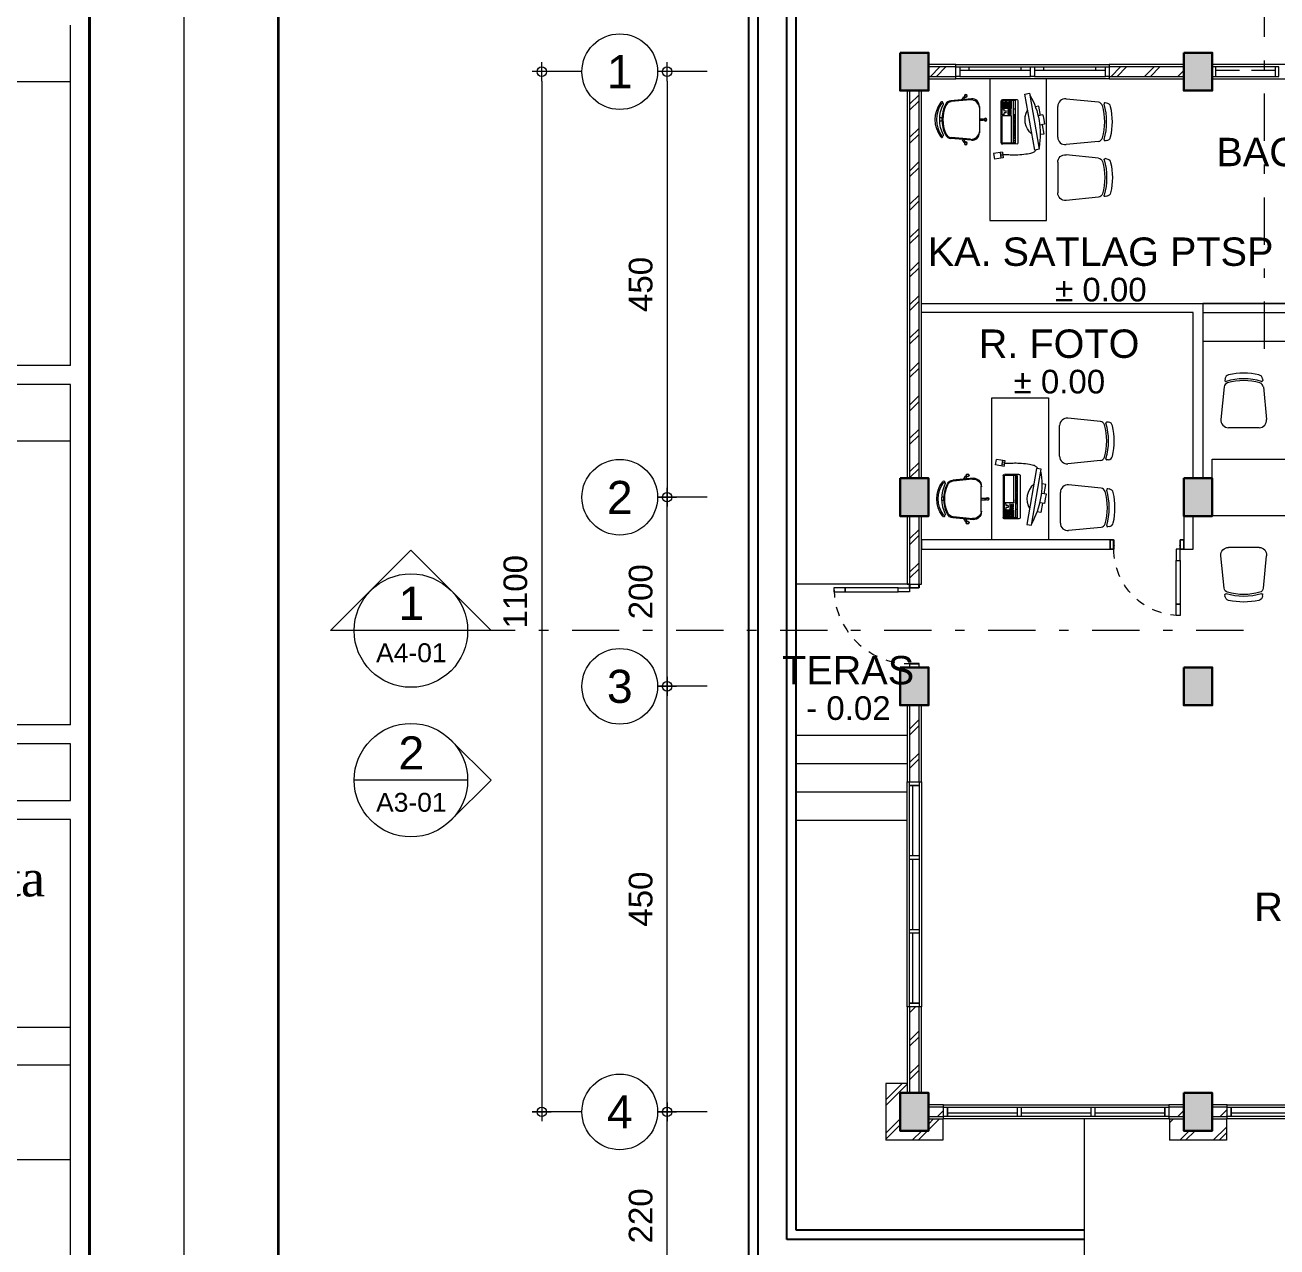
# Model space of a CAD drawing. Header units: millimetres. Extents: x -11 to 1625, y -267 to 180.
# Drawn here: x 1329.53 to 1342.77, y 128.48 to 141.4 of the extents above; entities that cross this region are included whole.
import ezdxf
from ezdxf.enums import TextEntityAlignment as Align

# ---------------------------------------------------------------- set-up
doc = ezdxf.new("R2010")
doc.units = ezdxf.units.MM
doc.linetypes.add('DASHDOT', pattern=[1, 0.5, -0.25, 0, -0.25])
doc.linetypes.add('HIDDEN', pattern=[0.375, 0.25, -0.125])
for name, color, linetype, lineweight in [('ars', 11, 'Continuous', 5), ('dinding', 5, 'Continuous', 15), ('FURNITURE', 163, 'Continuous', 5), ('GRS KOP', 1, 'Continuous', 35), ('KOLOM', 1, 'Continuous', 30), ('kop', 7, 'Continuous', 20), ('kus', 63, 'Continuous', 15), ('lan', 7, 'Continuous', 15), ('logo', 7, 'Continuous', 50), ('not', 7, 'Continuous', 20), ('PARTISI', 190, 'Continuous', 9), ('sol kol', 8, 'Continuous', 0), ('u', 6, 'Continuous', 20)]:
    doc.layers.add(name, color=color, linetype=linetype, lineweight=lineweight)
doc.styles.add('BARU', font='complex.shx')
doc.styles.add('S', font='SIMPLEX', dxfattribs={"width": 1.1})
doc.styles.get("Standard").update_dxf_attribs({"font": 'ARIALUNI.TTF'})
doc.dimstyles.new('SK100', dxfattribs={"dimtxt": 0.25, "dimasz": 0.1, "dimexe": 0.1, "dimexo": 0, "dimgap": 0.15, "dimtad": 1, "dimdec": 0, "dimlfac": 100, "dimzin": 12, "dimdsep": 46, "dimtxsty": 'Standard', "dimblk": 'BULAT', "dimcen": 0.1, "dimclrd": 256, "dimclre": 256, "dimclrt": 256, "dimadec": 0, "dimazin": 3, "dimtfac": 1, "dimtdec": 0, "dimtofl": 0, "dimtmove": 0, "dimatfit": 3, "dimldrblk": 'BULAT', "dimfxl": 0, "dimtolj": 1, "dimtzin": 0, "dimlwd": -1, "dimlwe": -1, "dimarcsym": 0})
pattern_1 = [(45, (1350.4393, 126.65682), (-0.1767767, 0.1767767), []), (45, (1350.5018, 126.65682), (-0.1767767, 0.1767767), [])]
pattern_2 = [(45, (1067.21416, 61.1967), (-0.1767767, 0.1767767), []), (45, (1067.27666, 61.1967), (-0.1767767, 0.1767767), [])]

# ---------------------------------------------------------------- blocks, each defined once
blk = doc.blocks.new('logo granitindo baru')
at = {"layer": 'logo'}
for points in [[(1.03, 1.463), (0.916, 1.574), (0.366, 1.024), (1.1, 0.289), (1.652, 0.843), (1.392, 1.098), (1.281, 0.987), (1.423, 0.84), (1.102, 0.519), (0.594, 1.025)], [(1.721, 1.576), (1.381, 1.236), (1.771, 0.842), (1.341, 0.407), (1.454, 0.294), (2.001, 0.844), (1.609, 1.237), (1.835, 1.464)]]:
    blk.add_hatch(color=8, dxfattribs=at).paths.add_polyline_path(points)
blk.add_lwpolyline([(1.03, 1.463), (0.916, 1.574), (0.366, 1.024), (1.1, 0.289), (1.652, 0.843), (1.392, 1.098), (1.281, 0.987), (1.423, 0.84), (1.102, 0.519), (0.594, 1.025), (1.03, 1.463), (0.916, 1.574)], dxfattribs=at)
at = {"layer": 'logo', "lineweight": 0}
blk.add_lwpolyline([(1.721, 1.576), (1.381, 1.236), (1.771, 0.842), (1.341, 0.407), (1.454, 0.294), (2.001, 0.844), (1.609, 1.237), (1.835, 1.464), (1.721, 1.576)], dxfattribs=at)
at = {"layer": 'logo', "lineweight": 13}
for points in [[(1.089, 1.403), (0.713, 1.026), (1.101, 0.638), (1.258, 0.794)], [(1.112, 1.38), (0.759, 1.026), (1.101, 0.683), (1.235, 0.817)], [(1.134, 1.357), (0.803, 1.026), (1.101, 0.728), (1.213, 0.839)], [(1.157, 1.334), (0.85, 1.026), (1.101, 0.775), (1.189, 0.863)]]:
    blk.add_lwpolyline(points, dxfattribs=at)
at = {"layer": 'logo', "insert": (2.134, 1.589), "char_height": 0.4, "width": 7.66452, "attachment_point": 1}
blk.add_mtext('{\\fTimes New Roman|b0|i0|c0|p18;PT. \\fCityBlueprint|b0|i0|c2|p2;\\W1.5;GRANITINDO \\fTimes New Roman|b0|i0|c0|p18;\\W1;Cipta Sejati}', dxfattribs=at)
at = {"layer": 'logo', "insert": (2.134, 0.975), "char_height": 0.1, "attachment_point": 1}
blk.add_mtext_dynamic_manual_height_columns('{\\f@Arial Unicode MS|b0|i0|c0|p34;\\H1.4x;\\W1.2;KONSULTAN STUDI - PERENCANA - PENGAWAS - MANAJEMEN\\fTimes New Roman|b0|i0|c0|p18;\\P\\pt0.9;\\H0.71429x;\\W1;Domisili ^I: Gedung Graha Arsa Lt. 4 Jl.Siaga Raya No. 31, Pejaten Barat, Jakarta Selatan 12510\\PStudio I ^I: Jl. Batu I No. 36A, Pejaten Timur, Jakarta Selatan 12510 Tlp. 021 - 71082879 Fax. 021 - 7972072\\PStudio II          : Jl. Sawo Raya No. 4 Rawamangun, Jakarta Timur 13220 Telp / Fax. 021 - 4717152}', width=9.56937, gutter_width=0, heights=[1.67], dxfattribs=at)
blk = doc.blocks.new('kop')
at = {"layer": 'GRS KOP'}
blk.add_line((83, 1), (83, 54), dxfattribs=at)
blk.add_lwpolyline([(1, 54), (83, 54), (83, 1), (1, 1)], close=True, dxfattribs=at)
at = {"layer": 'kop', "color": 7}
for p, q in [((0, 55), (0, 0)), ((84, 55), (84, 0)), ((84, 55), (84, 0))]:
    blk.add_line(p, q, dxfattribs=at)
at = {"layer": 'kop'}
for p, q in [((82.8, 19.8), (82.8, 23.4)), ((82.8, 22.8), (73.2, 22.8)), ((82.8, 19.8), (73.2, 19.8)), ((82.8, 19.6), (73.2, 19.6)), ((82.8, 16), (82.8, 19.6)), ((82.8, 19), (73.2, 19)), ((82.8, 16), (73.2, 16)), ((82.8, 15), (73.2, 15)), ((82.8, 9.4), (82.8, 15)), ((82.8, 12.8), (73.2, 12.8)), ((82.8, 12.4), (73.2, 12.4)), ((82.8, 11.4), (73.2, 11.4))]:
    blk.add_line(p, q, dxfattribs=at)
blk.add_lwpolyline([(73.2, 15.2), (82.8, 15.2), (82.8, 15.8), (73.2, 15.8)], close=True, dxfattribs=at)
at = {"xscale": 0.9500000000000455, "yscale": 0.9500000000000455, "zscale": 0.9500000000000455}
blk.add_blockref('logo granitindo baru', (73.307, 13.056), dxfattribs=at)
at = {"layer": 'kop', "style": 'BARU', "flags": 4}
for p, height in [((73.8, 5.4), 0.35), ((80.303, 5.382), 0.25), ((73.8, 4.9), 0.35), ((80.303, 4.882), 0.25), ((73.8, 4.4), 0.35), ((80.303, 4.382), 0.25)]:
    blk.add_attdef('-', p, '', height=height, dxfattribs=at)
at = {"layer": 'kop', "flags": 4}
for tag, p in [('AR-00', (78.057, 2.648)), ('00', (81.238, 2.647))]:
    blk.add_attdef(tag, text='', height=0.35, dxfattribs=at).set_placement(p, align=Align.MIDDLE)
blk = doc.blocks.new('BULAT')
for p, q in [((-1, 0), (1, 0)), ((0, -1), (0, 1))]:
    blk.add_line(p, q)
blk.add_circle((0, 0), 0.5)
blk = doc.blocks.new('*D1366')
at = {"layer": 'Defpoints', "color": 0, "ltscale": 0.15}
for p in [(1336.324, 134.407), (1336.749, 134.407), (1336.749, 129.907)]:
    blk.add_point(p, dxfattribs=at)
at = {"layer": 'u', "ltscale": 0.15}
for p, q in [((1336.749, 134.407), (1336.224, 134.407)), ((1336.324, 130.007), (1336.324, 134.307)), ((1336.749, 129.907), (1336.224, 129.907))]:
    blk.add_line(p, q, dxfattribs=at)
at = {"layer": 'u', "ltscale": 0.15, "xscale": 0.1, "yscale": 0.1, "zscale": 0.1}
for p, rotation in [((1336.324, 134.407), 90), ((1336.324, 129.907), 270)]:
    blk.add_blockref('BULAT', p, dxfattribs=dict(at, rotation=rotation))
at = {"layer": 'u', "ltscale": 0.15, "insert": (1336.046, 132.157), "char_height": 0.25, "attachment_point": 5, "rotation": 90}
blk.add_mtext('\\A1;450', dxfattribs=at)
blk = doc.blocks.new('*D1367')
at = {"layer": 'Defpoints', "color": 0, "ltscale": 0.15}
for p in [(1336.324, 129.907), (1336.749, 129.907), (1336.749, 127.707)]:
    blk.add_point(p, dxfattribs=at)
at = {"layer": 'u', "ltscale": 0.15}
for p, q in [((1336.749, 129.907), (1336.224, 129.907)), ((1336.324, 127.807), (1336.324, 129.807)), ((1336.749, 127.707), (1336.224, 127.707))]:
    blk.add_line(p, q, dxfattribs=at)
at = {"layer": 'u', "ltscale": 0.15, "xscale": 0.1, "yscale": 0.1, "zscale": 0.1}
for p, rotation in [((1336.324, 129.907), 90), ((1336.324, 127.707), 270)]:
    blk.add_blockref('BULAT', p, dxfattribs=dict(at, rotation=rotation))
at = {"layer": 'u', "ltscale": 0.15, "insert": (1336.046, 128.807), "char_height": 0.25, "attachment_point": 5, "rotation": 90}
blk.add_mtext('\\A1;220', dxfattribs=at)
blk = doc.blocks.new('*D1368')
at = {"layer": 'Defpoints', "color": 0, "ltscale": 0.15}
for p in [(1336.324, 136.407), (1336.749, 136.407), (1336.749, 134.407)]:
    blk.add_point(p, dxfattribs=at)
at = {"layer": 'u', "ltscale": 0.15}
for p, q in [((1336.749, 136.407), (1336.224, 136.407)), ((1336.324, 134.507), (1336.324, 136.307)), ((1336.749, 134.407), (1336.224, 134.407))]:
    blk.add_line(p, q, dxfattribs=at)
at = {"layer": 'u', "ltscale": 0.15, "xscale": 0.1, "yscale": 0.1, "zscale": 0.1}
for p, rotation in [((1336.324, 136.407), 90), ((1336.324, 134.407), 270)]:
    blk.add_blockref('BULAT', p, dxfattribs=dict(at, rotation=rotation))
at = {"layer": 'u', "ltscale": 0.15, "insert": (1336.046, 135.407), "char_height": 0.25, "attachment_point": 5, "rotation": 90}
blk.add_mtext('\\A1;200', dxfattribs=at)
blk = doc.blocks.new('*D1369')
at = {"layer": 'Defpoints', "color": 0, "ltscale": 0.15}
for p in [(1336.749, 140.907), (1336.324, 136.407), (1336.749, 136.407)]:
    blk.add_point(p, dxfattribs=at)
at = {"layer": 'u', "ltscale": 0.15}
for p, q in [((1336.749, 140.907), (1336.224, 140.907)), ((1336.324, 140.807), (1336.324, 136.507)), ((1336.749, 136.407), (1336.224, 136.407))]:
    blk.add_line(p, q, dxfattribs=at)
at = {"layer": 'u', "ltscale": 0.15, "xscale": 0.1, "yscale": 0.1, "zscale": 0.1}
for p, rotation in [((1336.324, 140.907), 90), ((1336.324, 136.407), 270)]:
    blk.add_blockref('BULAT', p, dxfattribs=dict(at, rotation=rotation))
at = {"layer": 'u', "ltscale": 0.15, "insert": (1336.046, 138.657), "char_height": 0.25, "attachment_point": 5, "rotation": 90}
blk.add_mtext('\\A1;450', dxfattribs=at)
blk = doc.blocks.new('NAV')
blk.add_circle((0, -0.4), 0.4)
at = {"style": 'S', "width": 0.75, "flags": 4}
blk.add_attdef('AV', text='', height=0.3, dxfattribs=at).set_placement((0, -0.4), align=Align.MIDDLE)
blk = doc.blocks.new('*D1370')
at = {"layer": 'Defpoints', "color": 0, "ltscale": 0.15}
for p in [(1335.424, 140.907), (1334.999, 129.907), (1335.424, 129.907)]:
    blk.add_point(p, dxfattribs=at)
at = {"layer": 'u', "ltscale": 0.15}
for p, q in [((1335.424, 140.907), (1334.899, 140.907)), ((1334.999, 140.807), (1334.999, 130.007)), ((1335.424, 129.907), (1334.899, 129.907))]:
    blk.add_line(p, q, dxfattribs=at)
at = {"layer": 'u', "ltscale": 0.15, "xscale": 0.1, "yscale": 0.1, "zscale": 0.1}
for p, rotation in [((1334.999, 140.907), 90), ((1334.999, 129.907), 270)]:
    blk.add_blockref('BULAT', p, dxfattribs=dict(at, rotation=rotation))
at = {"layer": 'u', "ltscale": 0.15, "insert": (1334.721, 135.407), "char_height": 0.25, "attachment_point": 5, "rotation": 90}
blk.add_mtext('\\A1;1100', dxfattribs=at)
blk = doc.blocks.new('Ntkn')
for p, q in [((0.424, 0.424), (0.849, 0)), ((0.6, 0), (-0.6, 0)), ((0.424, -0.424), (0.849, 0))]:
    blk.add_line(p, q)
blk.add_circle((0, 0), 0.6)
at = {"color": 5, "style": 'S', "width": 0.75, "flags": 4}
blk.add_attdef('NO', text='', height=0.3, dxfattribs=at).set_placement((0.005, 0.113), align=Align.CENTER)
at = {"style": 'S', "width": 0.75, "flags": 4}
blk.add_attdef('NOLBR', text='', height=0.2, dxfattribs=at).set_placement((0.005, -0.334), align=Align.CENTER)
blk = doc.blocks.new('Npa')
for p, q in [((-0.849, 0), (0, 0.849)), ((0.849, 0), (0, 0.849)), ((0.849, 0), (-0.849, 0))]:
    blk.add_line(p, q)
blk.add_circle((0, 0), 0.6)
at = {"color": 5, "style": 'S', "width": 0.75, "flags": 4}
blk.add_attdef('NO', text='', height=0.3, dxfattribs=at).set_placement((0.005, 0.113), align=Align.CENTER)
at = {"style": 'S', "width": 0.75, "flags": 4}
blk.add_attdef('NOLBR', text='', height=0.2, dxfattribs=at).set_placement((0.005, -0.334), align=Align.CENTER)
blk = doc.blocks.new('K1')
at = {"layer": 'KOLOM'}
blk.add_lwpolyline([(0.2, 0.15), (-0.2, 0.15), (-0.2, -0.15), (0.2, -0.15), (0.2, 0.15)], dxfattribs=at)
blk = doc.blocks.new('NOTASI RUANG')
at = {"layer": 'not'}
for height, p in [(0.26, (-0.011, 0.3)), (0.175, (-0.009, -0.017))]:
    blk.add_attdef('RUANG', text='', height=height, dxfattribs=at).set_placement(p, align=Align.MIDDLE_CENTER)
blk = doc.blocks.new('P 80')
at = {"linetype": 'HIDDEN', "ltscale": 0.3}
blk.add_lwpolyline([(-0.84, 0.1, -0.414214), (-0.04, 0.9, -1.303225)], format="xyb", dxfattribs=at)
for points in [[(-0.04, 0.9), (-0.08, 0.9), (-0.08, 0.78), (-0.04, 0.78)], [(-0.04, 0.78), (-0.08, 0.78), (-0.08, 0.22), (-0.04, 0.22)], [(-0.04, 0.1), (-0.08, 0.1), (-0.08, 0.22), (-0.04, 0.22)], [(-0.835, 0.06), (-0.84, 0.06), (-0.84, 0.061), (-0.84, 0.1), (-0.88, 0.1), (-0.88, 0), (-0.84, 0), (-0.84, 0.056), (-0.835, 0.058)], [(-0.842, 0.002), (-0.878, 0.002), (-0.878, 0.098), (-0.842, 0.098)], [(-0.045, 0.06), (-0.04, 0.06), (-0.04, 0.061), (-0.04, 0.1), (0, 0.1), (0, 0), (-0.04, 0), (-0.04, 0.056), (-0.045, 0.058)], [(-0.038, 0.002), (-0.002, 0.002), (-0.002, 0.098), (-0.038, 0.098)]]:
    blk.add_lwpolyline(points, close=True)
blk = doc.blocks.new('P 70')
at = {"linetype": 'HIDDEN', "ltscale": 0.3}
blk.add_lwpolyline([(-0.74, 0.1, -0.414214), (-0.04, 0.8, -1.303225)], format="xyb", dxfattribs=at)
for points in [[(-0.04, 0.8), (-0.08, 0.8), (-0.08, 0.68), (-0.04, 0.68)], [(-0.04, 0.68), (-0.08, 0.68), (-0.08, 0.22), (-0.04, 0.22)], [(-0.04, 0.1), (-0.08, 0.1), (-0.08, 0.22), (-0.04, 0.22)], [(-0.735, 0.06), (-0.74, 0.06), (-0.74, 0.061), (-0.74, 0.1), (-0.78, 0.1), (-0.78, 0), (-0.74, 0), (-0.74, 0.056), (-0.735, 0.058)], [(-0.742, 0.002), (-0.778, 0.002), (-0.778, 0.098), (-0.742, 0.098)], [(-0.045, 0.06), (-0.04, 0.06), (-0.04, 0.061), (-0.04, 0.1), (0, 0.1), (0, 0), (-0.04, 0), (-0.04, 0.056), (-0.045, 0.058)], [(-0.038, 0.002), (-0.002, 0.002), (-0.002, 0.098), (-0.038, 0.098)]]:
    blk.add_lwpolyline(points, close=True)
blk = doc.blocks.new('A$C6419672E')
for p, q in [((0.15, 0.172), (0.15, 0.134)), ((0.25, 0.172), (0.15, 0.172)), ((0.25, 0.198), (0.25, 0.146)), ((0.3, 0.198), (0.25, 0.198)), ((0.35, 0.198), (0.3, 0.198)), ((0.35, 0.198), (0.35, 0.146)), ((0.35, 0.172), (0.45, 0.172)), ((0.45, 0.172), (0.45, 0.134)), ((0, 0.098), (0, 0.048)), ((0.6, 0.098), (0, 0.098)), ((0, 0.048), (0.6, 0.048)), ((0.6, 0.048), (0.6, 0.098))]:
    blk.add_line(p, q)
for centre, radius, start, end in [((0.3, -0.661), 0.809, 69.7507, 110.2493), ((0.3, 0.198), 0.198, 229.357, 310.643)]:
    blk.add_arc(centre, radius, start, end)
blk = doc.blocks.new('komp')
for p, q in [((-0.329, 0.529), (-0.387, 0.517)), ((-0.369, 0.424), (-0.387, 0.517)), ((-0.315, 0.46), (-0.374, 0.449)), ((-0.31, 0.436), (-0.369, 0.424)), ((-0.35, 0.428), (-0.354, 0.452)), ((-0.339, 0.411), (-0.34, 0.43)), ((-0.338, 0.394), (-0.339, 0.411)), ((-0.33, 0.432), (-0.335, 0.456)), ((-0.31, 0.436), (-0.329, 0.529)), ((-0.219, 0.284), (-0.224, 0.438)), ((-0.214, 0.441), (0.075, 0.451)), ((-0.209, 0.302), (-0.214, 0.441)), ((-0.212, 0.451), (0.231, 0.467)), ((0.078, 0.352), (0.075, 0.451)), ((0.085, 0.452), (0.144, 0.454)), ((0.085, 0.432), (0.085, 0.452)), ((0.085, 0.432), (0.105, 0.432)), ((0.106, 0.41), (0.105, 0.432)), ((0.106, 0.41), (0.126, 0.411)), ((0.125, 0.433), (0.145, 0.434)), ((0.126, 0.411), (0.125, 0.433)), ((0.145, 0.434), (0.144, 0.454)), ((0.152, 0.454), (0.234, 0.457)), ((0.156, 0.354), (0.152, 0.454)), ((0.156, 0.447), (0.191, 0.448)), ((0.156, 0.447), (0.157, 0.432)), ((0.157, 0.432), (0.191, 0.433)), ((0.157, 0.429), (0.157, 0.414)), ((0.157, 0.429), (0.172, 0.429)), ((0.157, 0.414), (0.172, 0.414)), ((0.157, 0.41), (0.172, 0.411)), ((0.157, 0.41), (0.158, 0.395)), ((0.172, 0.429), (0.172, 0.414)), ((0.172, 0.411), (0.173, 0.396)), ((0.177, 0.429), (0.192, 0.43)), ((0.177, 0.429), (0.177, 0.414)), ((0.177, 0.414), (0.192, 0.415)), ((0.177, 0.411), (0.192, 0.411)), ((0.177, 0.411), (0.178, 0.396)), ((0.191, 0.448), (0.191, 0.433)), ((0.192, 0.43), (0.192, 0.415)), ((0.192, 0.411), (0.193, 0.397)), ((0.196, 0.448), (0.211, 0.449)), ((0.196, 0.448), (0.196, 0.433)), ((0.196, 0.433), (0.211, 0.434)), ((0.197, 0.43), (0.211, 0.431)), ((0.197, 0.43), (0.197, 0.415)), ((0.197, 0.415), (0.212, 0.416)), ((0.197, 0.412), (0.212, 0.412)), ((0.197, 0.412), (0.198, 0.397)), ((0.198, 0.397), (0.213, 0.397)), ((0.211, 0.449), (0.211, 0.434)), ((0.211, 0.431), (0.212, 0.416)), ((0.212, 0.412), (0.213, 0.397)), ((0.216, 0.449), (0.231, 0.45)), ((0.216, 0.449), (0.217, 0.416)), ((0.217, 0.416), (0.232, 0.416)), ((0.217, 0.412), (0.232, 0.413)), ((0.217, 0.412), (0.218, 0.379)), ((0.231, 0.45), (0.232, 0.416)), ((0.232, 0.413), (0.233, 0.38)), ((0.239, 0.317), (0.234, 0.457)), ((0.249, 0.3), (0.244, 0.455)), ((-0.339, 0.353), (-0.338, 0.366)), ((-0.339, 0.34), (-0.339, 0.353)), ((-0.339, 0.325), (-0.339, 0.34)), ((-0.339, 0.31), (-0.339, 0.325)), ((-0.337, 0.291), (-0.339, 0.31)), ((-0.338, 0.379), (-0.338, 0.394)), ((-0.338, 0.366), (-0.338, 0.379)), ((-0.336, 0.272), (-0.337, 0.291)), ((-0.333, 0.251), (-0.336, 0.272)), ((-0.211, 0.342), (0.078, 0.352)), ((-0.21, 0.322), (0.238, 0.337)), ((-0.209, 0.302), (0.239, 0.317)), ((-0.206, 0.272), (0.237, 0.287)), ((-0.203, 0.32), (-0.181, 0.321)), ((-0.203, 0.32), (-0.202, 0.305)), ((-0.202, 0.305), (-0.181, 0.306)), ((-0.181, 0.321), (-0.181, 0.306)), ((-0.163, 0.321), (-0.148, 0.322)), ((-0.163, 0.321), (-0.163, 0.306)), ((-0.163, 0.306), (-0.148, 0.307)), ((-0.148, 0.322), (-0.148, 0.307)), ((-0.143, 0.322), (-0.128, 0.323)), ((-0.143, 0.322), (-0.143, 0.307)), ((-0.143, 0.307), (-0.128, 0.308)), ((-0.128, 0.323), (-0.128, 0.308)), ((-0.123, 0.323), (-0.108, 0.323)), ((-0.123, 0.323), (-0.123, 0.308)), ((-0.123, 0.308), (-0.108, 0.308)), ((-0.108, 0.323), (-0.108, 0.308)), ((-0.103, 0.323), (-0.088, 0.324)), ((-0.103, 0.323), (-0.103, 0.309)), ((-0.103, 0.309), (-0.088, 0.309)), ((-0.088, 0.324), (-0.088, 0.309)), ((-0.076, 0.324), (-0.061, 0.325)), ((-0.076, 0.324), (-0.075, 0.309)), ((-0.075, 0.309), (-0.06, 0.31)), ((-0.061, 0.325), (-0.06, 0.31)), ((-0.056, 0.325), (-0.041, 0.326)), ((-0.056, 0.325), (-0.056, 0.31)), ((-0.056, 0.31), (-0.041, 0.311)), ((-0.041, 0.326), (-0.041, 0.311)), ((-0.036, 0.326), (-0.021, 0.326)), ((-0.036, 0.326), (-0.036, 0.311)), ((-0.036, 0.311), (-0.021, 0.311)), ((-0.021, 0.326), (-0.021, 0.311)), ((-0.016, 0.327), (-0.001, 0.327)), ((-0.016, 0.327), (-0.016, 0.312)), ((-0.016, 0.312), (-0.001, 0.312)), ((-0.001, 0.327), (-0.001, 0.312)), ((0.009, 0.327), (0.024, 0.328)), ((0.009, 0.327), (0.01, 0.312)), ((0.01, 0.312), (0.025, 0.313)), ((0.024, 0.328), (0.025, 0.313)), ((0.029, 0.328), (0.044, 0.329)), ((0.029, 0.328), (0.03, 0.313)), ((0.03, 0.313), (0.045, 0.314)), ((0.044, 0.329), (0.045, 0.314)), ((0.048, 0.329), (0.049, 0.314)), ((0.063, 0.329), (0.048, 0.329)), ((0.064, 0.314), (0.049, 0.314)), ((0.063, 0.329), (0.064, 0.314)), ((0.083, 0.33), (0.068, 0.329)), ((0.068, 0.329), (0.069, 0.315)), ((0.084, 0.315), (0.069, 0.315)), ((0.083, 0.33), (0.084, 0.315)), ((0.089, 0.389), (0.104, 0.39)), ((0.089, 0.389), (0.09, 0.375)), ((0.089, 0.312), (0.089, 0.332)), ((0.09, 0.375), (0.105, 0.375)), ((0.09, 0.371), (0.105, 0.372)), ((0.09, 0.371), (0.09, 0.356)), ((0.09, 0.356), (0.105, 0.357)), ((0.104, 0.39), (0.105, 0.375)), ((0.105, 0.372), (0.105, 0.357)), ((0.109, 0.39), (0.124, 0.391)), ((0.109, 0.39), (0.11, 0.375)), ((0.11, 0.375), (0.124, 0.376)), ((0.11, 0.372), (0.11, 0.357)), ((0.11, 0.372), (0.125, 0.372)), ((0.11, 0.357), (0.125, 0.357)), ((0.124, 0.391), (0.124, 0.376)), ((0.125, 0.372), (0.125, 0.357)), ((0.129, 0.391), (0.144, 0.391)), ((0.129, 0.391), (0.129, 0.376)), ((0.129, 0.376), (0.144, 0.376)), ((0.13, 0.372), (0.145, 0.373)), ((0.13, 0.372), (0.13, 0.358)), ((0.13, 0.358), (0.145, 0.358)), ((0.144, 0.391), (0.144, 0.376)), ((0.145, 0.373), (0.145, 0.358)), ((0.149, 0.314), (0.148, 0.334)), ((0.156, 0.354), (0.237, 0.357)), ((0.158, 0.395), (0.173, 0.396)), ((0.158, 0.392), (0.173, 0.392)), ((0.158, 0.392), (0.159, 0.377)), ((0.159, 0.377), (0.173, 0.377)), ((0.159, 0.373), (0.174, 0.374)), ((0.159, 0.373), (0.159, 0.359)), ((0.159, 0.359), (0.174, 0.359)), ((0.173, 0.392), (0.173, 0.377)), ((0.174, 0.374), (0.174, 0.359)), ((0.178, 0.396), (0.193, 0.397)), ((0.178, 0.393), (0.178, 0.378)), ((0.178, 0.393), (0.193, 0.393)), ((0.178, 0.378), (0.193, 0.378)), ((0.179, 0.374), (0.193, 0.375)), ((0.179, 0.374), (0.179, 0.359)), ((0.179, 0.359), (0.194, 0.36)), ((0.193, 0.393), (0.193, 0.378)), ((0.193, 0.375), (0.194, 0.36)), ((0.198, 0.393), (0.213, 0.394)), ((0.198, 0.393), (0.198, 0.378)), ((0.198, 0.378), (0.213, 0.379)), ((0.198, 0.375), (0.213, 0.375)), ((0.198, 0.375), (0.199, 0.36)), ((0.199, 0.36), (0.214, 0.36)), ((0.213, 0.394), (0.213, 0.379)), ((0.213, 0.375), (0.214, 0.36)), ((0.218, 0.379), (0.233, 0.38)), ((0.218, 0.376), (0.233, 0.376)), ((0.218, 0.376), (0.219, 0.361)), ((0.219, 0.361), (0.234, 0.361)), ((0.233, 0.376), (0.234, 0.361)), ((-0.331, 0.23), (-0.333, 0.251)), ((-0.328, 0.209), (-0.331, 0.23)), ((-0.324, 0.188), (-0.328, 0.209)), ((-0.321, 0.17), (-0.324, 0.188)), ((-0.317, 0.153), (-0.321, 0.17)), ((-0.314, 0.139), (-0.317, 0.153)), ((-0.31, 0.127), (-0.314, 0.139)), ((-0.307, 0.117), (-0.31, 0.127)), ((-0.303, 0.109), (-0.307, 0.117)), ((-0.299, 0.103), (-0.303, 0.109)), ((-0.294, 0.098), (-0.299, 0.103)), ((-0.29, 0.093), (-0.294, 0.098)), ((-0.285, 0.089), (-0.29, 0.093)), ((-0.279, 0.085), (-0.285, 0.089)), ((-0.273, 0.081), (-0.279, 0.085))]:
    blk.add_line(p, q)
for centre, start, end in [((-0.212, 0.439), 91.9902, 181.9902), ((0.231, 0.454), 1.9902, 91.9902), ((-0.206, 0.284), 181.9902, 271.9902), ((0.237, 0.3), 271.9902, 1.9902)]:
    blk.add_arc(centre, 0.0124, start, end)
at = {"xscale": -1, "rotation": 191.9537211991965}
blk.add_blockref('A$C6419672E', (-0.286, 0.142), dxfattribs=at)
blk = doc.blocks.new('CUB.SET1')
at = {"linetype": 'ByBlock'}
for p, q in [((1.051, 1.146), (1.051, 1.169)), ((1.086, 1.146), (1.086, 1.169)), ((0.855, 0.934), (0.827, 0.916)), ((0.849, 0.833), (0.869, 1.052)), ((0.86, 0.843), (0.879, 1.048)), ((1.277, 0.843), (1.258, 1.048)), ((1.288, 0.833), (1.268, 1.052)), ((1.282, 0.934), (1.31, 0.916)), ((0.818, 0.909), (0.803, 0.891)), ((0.833, 0.897), (0.818, 0.879)), ((0.828, 0.915), (0.827, 0.916)), ((0.838, 0.906), (0.837, 0.907)), ((0.854, 0.912), (0.838, 0.906)), ((1.283, 0.912), (1.298, 0.906)), ((1.298, 0.906), (1.3, 0.907)), ((1.304, 0.897), (1.319, 0.879)), ((1.308, 0.915), (1.31, 0.916)), ((1.318, 0.909), (1.333, 0.891)), ((1.208, 0.75), (0.929, 0.75)), ((1.059, 0.696), (1.059, 0.673)), ((1.061, 0.75), (1.061, 0.707)), ((1.063, 0.707), (1.061, 0.707)), ((1.076, 0.707), (1.074, 0.707)), ((1.076, 0.75), (1.076, 0.707)), ((1.078, 0.696), (1.078, 0.673))]:
    blk.add_line(p, q, dxfattribs=at)
blk.add_lwpolyline([(0.905, 1.131, -0.237888), (1.231, 1.131, 0.605717), (1.242, 1.145, 0.122717), (1.238, 1.15, 0.323529), (0.898, 1.15, 0.122717), (0.894, 1.145, 0.605717)], format="xyb", close=True, dxfattribs=at)
blk.add_lwpolyline([(0, 0.04), (1.5, 0.04), (1.5, 0.64), (0, 0.64), (0, 0.04)])
for centre in [(0.83, 0.908), (1.307, 0.908), (1.068, 0.703)]:
    blk.add_circle(centre, 0.005, dxfattribs=at)
for centre, radius, start, end in [((1.068, 0.915), 0.305, 54.1238, 125.8762), ((0.938, 1.046), 0.07, 116.3953, 174.8788), ((0.886, 1.146), 0.00782, 134.6745, 330.1891), ((0.948, 1.042), 0.07, 114.2639, 174.7001), ((0.906, 1.14), 0.0275, 126.5429, 154.8545), ((1.068, 0.784), 0.362, 63.6047, 116.3953), ((1.068, 0.775), 0.362, 65.7361, 114.2639), ((1.188, 1.042), 0.07, 5.2999, 65.7361), ((1.198, 1.046), 0.07, 5.1212, 63.6047), ((1.231, 1.14), 0.0125, 25.1455, 53.1301), ((1.25, 1.146), 0.00782, 209.8109, 45.3255), ((1.231, 1.14), 0.0275, 25.1455, 53.4571), ((0.818, 0.894), 0.015, 61.6334, 37.4537), ((0.83, 0.907), 0.0075, 1.8103, 98.1897), ((0.929, 0.83), 0.08, 177.4308, 270), ((0.948, 0.838), 0.0887, 176.7478, 264.4075), ((1.188, 0.838), 0.0887, 275.5925, 3.2522), ((1.208, 0.83), 0.08, 270, 2.5692), ((1.307, 0.907), 0.0075, 81.8103, 178.1897), ((1.319, 0.894), 0.015, 142.5463, 118.3666), ((1.068, 0.685), 0.015, 101.6334, 77.4537), ((1.068, 0.702), 0.0075, 41.8103, 138.1897)]:
    blk.add_arc(centre, radius, start, end, dxfattribs=at)
at = {"rotation": 358.0085811299913}
blk.add_blockref('komp', (1.019, 0.061), dxfattribs=at)
blk = doc.blocks.new('KR 02')
for p, q in [((-0.516, 0.198), (-0.501, 0.2)), ((-0.431, 0.207), (-0.088, 0.241)), ((0, 0.162), (0, -0.162)), ((-0.516, -0.198), (-0.501, -0.2)), ((-0.431, -0.207), (-0.088, -0.241))]:
    blk.add_line(p, q)
for centre, radius, start, end in [((0.127, 0), 0.705, 166.8763, 193.1237), ((-0.511, 0.149), 0.05, 95.7106, 166.8763), ((0.127, 0), 0.645, 163.134, 196.866), ((-0.5, 0.19), 0.01, 343.134, 95.7106), ((0.127, 0), 0.625, 164.1329, 195.8671), ((-0.426, 0.157), 0.05, 95.7106, 164.1329), ((-0.08, 0.162), 0.08, 0, 95.7106), ((-0.511, -0.149), 0.05, 193.1237, 264.2894), ((-0.5, -0.19), 0.01, 264.2894, 16.866), ((-0.426, -0.157), 0.05, 195.8671, 264.2894), ((-0.08, -0.162), 0.08, 264.2894, 0)]:
    blk.add_arc(centre, radius, start, end)
blk = doc.blocks.new('PTSP')
blk.add_lwpolyline([(3.67, 0), (0, 0), (0, -0.4), (3.67, -0.4)], close=True)
blk.add_lwpolyline([(5.05, -0.1), (5.05, -1.648, -0.414214), (4.45, -2.248), (0.1, -2.248), (0.1, -1.648), (4.45, -1.648), (4.45, -0.1)], format="xyb")
at = {"rotation": 270}
for p in [(0.434, -1.315), (0.434, -1.315), (1.434, -1.315), (1.434, -1.315), (2.434, -1.315), (2.434, -1.315), (3.434, -1.315), (3.434, -1.315)]:
    blk.add_blockref('KR 02', p, dxfattribs=at)
at = {"xscale": -1, "rotation": 270}
for p in [(0.434, -2.581), (1.434, -2.581), (1.434, -2.581), (2.434, -2.581), (2.434, -2.581), (3.434, -2.581), (3.434, -2.581)]:
    blk.add_blockref('KR 02', p, dxfattribs=at)

msp = doc.modelspace()

# ---------------------------------------------------------------- hatches: boundary and pattern name
at = {"layer": 'ars'}
h = msp.add_hatch(dxfattribs=at)
h.set_pattern_fill('TEMBOK', color=256, scale=0.25)
h.set_pattern_definition([(45, (1349.6593, 126.65682), (-0.1767767, 0.1767767), []), (45, (1349.7218, 126.65682), (-0.1767767, 0.1767767), [])])
h.paths.add_polyline_path([(1339.0893084, 140.9568196), (1339.3793084, 140.9568196), (1339.3793084, 140.8568196), (1339.0893084, 140.8568196)])
h = msp.add_hatch(dxfattribs=at)
h.set_pattern_fill('TEMBOK', color=256, scale=0.25)
h.set_pattern_definition([(45, (1351.5693, 126.65682), (-0.1767767, 0.1767767), []), (45, (1351.6318, 126.65682), (-0.1767767, 0.1767767), [])])
h.paths.add_polyline_path([(1340.9993084, 140.9568196), (1341.7893084, 140.9568196), (1341.7893084, 140.8568196), (1340.9993084, 140.8568196)])
h = msp.add_hatch(dxfattribs=at)
h.set_pattern_fill('TEMBOK', color=256, scale=0.25)
h.set_pattern_definition(pattern_1)
h.paths.add_polyline_path([(1338.9893084, 136.6068196), (1338.9893084, 140.7068196), (1338.8893084, 140.7068196), (1338.8893084, 136.6068196)])
h = msp.add_hatch(dxfattribs=at)
h.set_pattern_fill('TEMBOK', color=256, scale=0.25)
h.set_pattern_definition(pattern_1)
h.paths.add_polyline_path([(1338.9893084, 135.4868196), (1338.9893084, 136.2068196), (1338.8893084, 136.2068196), (1338.8893084, 135.4868196)])
h = msp.add_hatch(dxfattribs=at)
h.set_pattern_fill('TEMBOK', color=256, scale=0.25)
h.set_pattern_definition([(45, (1350.4393, 130.30182), (-0.1767767, 0.1767767), []), (45, (1350.5018, 130.30182), (-0.1767767, 0.1767767), [])])
h.paths.add_polyline_path([(1338.9893084, 133.3968196), (1338.9893084, 134.2068196), (1338.8893084, 134.2068196), (1338.8893084, 133.3968196)])
h = msp.add_hatch(dxfattribs=at)
h.set_pattern_fill('TEMBOK', color=256, scale=0.25)
h.set_pattern_definition(pattern_1)
h.paths.add_polyline_path([(1338.9893084, 130.1068196), (1338.9893084, 131.0168196), (1338.8893084, 131.0168196), (1338.8893084, 130.1068196)])
h = msp.add_hatch(dxfattribs=at)
h.set_pattern_fill('TEMBOK', color=256, scale=0.25)
h.set_pattern_definition(pattern_2)
h.paths.add_polyline_path([(1338.6393084, 129.6068196), (1339.2393084, 129.6068196), (1339.2393084, 129.8318196), (1339.0893084, 129.8318196), (1339.0893084, 129.7068196), (1338.7893084, 129.7068196), (1338.7893084, 130.1068196), (1338.8643084, 130.1068196), (1338.8643084, 130.2068196), (1338.6393084, 130.2068196)])
h = msp.add_hatch(dxfattribs=at)
h.set_pattern_fill('TEMBOK', color=256, scale=0.25)
h.set_pattern_definition([(45, (1334.83137, 128.33182), (-0.176777, 0.176777), []), (45, (1334.89387, 128.33182), (-0.176777, 0.176777), [])])
h.paths.add_polyline_path([(1339.2493084, 129.9568196), (1339.0893084, 129.9568196), (1339.0893084, 129.8568196), (1339.2493084, 129.8568196)])
h = msp.add_hatch(dxfattribs=at)
h.set_pattern_fill('TEMBOK', color=256, scale=0.25)
h.set_pattern_definition([(45, (1337.37137, 128.33182), (-0.176777, 0.176777), []), (45, (1337.43387, 128.33182), (-0.176777, 0.176777), [])])
h.paths.add_polyline_path([(1341.7893084, 129.9568196), (1341.6293084, 129.9568196), (1341.6293084, 129.8568196), (1341.7893084, 129.8568196)])
h = msp.add_hatch(dxfattribs=at)
h.set_pattern_fill('TEMBOK', color=256, scale=0.25)
h.set_pattern_definition([(45, (1337.82137, 128.33182), (-0.176777, 0.176777), []), (45, (1337.88387, 128.33182), (-0.176777, 0.176777), [])])
h.paths.add_polyline_path([(1342.2493084, 129.9568196), (1342.0893084, 129.9568196), (1342.0893084, 129.8568196), (1342.2493084, 129.8568196)])
h = msp.add_hatch(dxfattribs=at)
h.set_pattern_fill('TEMBOK', color=256, scale=0.25)
h.set_pattern_definition(pattern_2)
h.paths.add_polyline_path([(1341.7893084, 129.7068196), (1341.7893084, 129.8318196), (1341.6393084, 129.8318196), (1341.6393084, 129.6068196), (1342.2393084, 129.6068196), (1342.2393084, 129.8318196), (1342.0893084, 129.8318196), (1342.0893084, 129.7068196)])
at = {"layer": 'sol kol'}
for points in [[(1338.7893084, 141.1068196), (1338.7893084, 140.7068196), (1339.0893084, 140.7068196), (1339.0893084, 141.1068196)], [(1341.7893084, 141.1068196), (1341.7893084, 140.7068196), (1342.0893084, 140.7068196), (1342.0893084, 141.1068196)], [(1338.7893084, 136.6068196), (1338.7893084, 136.2068196), (1339.0893084, 136.2068196), (1339.0893084, 136.6068196)], [(1341.7893084, 136.6068196), (1341.7893084, 136.2068196), (1342.0893084, 136.2068196), (1342.0893084, 136.6068196)], [(1338.7893084, 134.6068196), (1338.7893084, 134.2068196), (1339.0893084, 134.2068196), (1339.0893084, 134.6068196)], [(1341.7893084, 134.6068196), (1341.7893084, 134.2068196), (1342.0893084, 134.2068196), (1342.0893084, 134.6068196)], [(1338.7893084, 130.1068196), (1338.7893084, 129.7068196), (1339.0893084, 129.7068196), (1339.0893084, 130.1068196)], [(1341.7893084, 130.1068196), (1341.7893084, 129.7068196), (1342.0893084, 129.7068196), (1342.0893084, 130.1068196)]]:
    msp.add_hatch(color=256, dxfattribs=at).paths.add_polyline_path(points)

# ---------------------------------------------------------------- linework, layer by layer
for p, q in [((1337.1893084, 128.1568196), (1337.1893084, 142.6568196)), ((1337.2893084, 128.2568196), (1337.2893084, 142.5568196)), ((1337.5893084, 128.5568196), (1337.5893084, 142.2568196)), ((1337.6893084, 128.6568196), (1337.6893084, 142.1568196)), ((1340.7343084, 128.6568196), (1337.6893084, 128.6568196)), ((1340.7343084, 128.5568196), (1337.5893084, 128.5568196))]:
    msp.add_line(p, q)
at = {"layer": 'ars'}
for points in [[(1339.3793084, 140.9568196), (1339.0893084, 140.9568196), (1339.0893084, 140.8568196), (1339.3793084, 140.8568196)], [(1341.7893084, 140.9568196), (1340.9993084, 140.9568196), (1340.9993084, 140.8568196), (1341.7893084, 140.8568196)], [(1338.9893084, 136.6068196), (1338.9893084, 140.7068196), (1338.8893084, 140.7068196), (1338.8893084, 136.6068196)], [(1338.9893084, 135.4868196), (1338.9893084, 136.2068196), (1338.8893084, 136.2068196), (1338.8893084, 135.4868196)], [(1338.9893084, 133.3968196), (1338.9893084, 134.2068196), (1338.8893084, 134.2068196), (1338.8893084, 133.3968196)], [(1338.9893084, 130.1068196), (1338.9893084, 131.0168196), (1338.8893084, 131.0168196), (1338.8893084, 130.1068196)], [(1339.2493084, 129.9568196), (1339.0893084, 129.9568196), (1339.0893084, 129.8568196), (1339.2493084, 129.8568196)], [(1341.7893084, 129.9568196), (1341.6293084, 129.9568196), (1341.6293084, 129.8568196), (1341.7893084, 129.8568196)], [(1342.2493084, 129.9568196), (1342.0893084, 129.9568196), (1342.0893084, 129.8568196), (1342.2493084, 129.8568196)]]:
    msp.add_lwpolyline(points, close=True, dxfattribs=at)
at = {"layer": 'dinding'}
for points in [[(1339.3793084, 140.9818196), (1339.0893084, 140.9818196), (1339.0893084, 140.8318196), (1339.3793084, 140.8318196)], [(1341.7893084, 140.9818196), (1340.9993084, 140.9818196), (1340.9993084, 140.8318196), (1341.7893084, 140.8318196)], [(1339.0143084, 136.6068196), (1339.0143084, 140.7068196), (1338.8643084, 140.7068196), (1338.8643084, 136.6068196)], [(1339.0143084, 135.4868196), (1339.0143084, 136.2068196), (1338.8643084, 136.2068196), (1338.8643084, 135.4868196)], [(1339.0143084, 133.3968196), (1339.0143084, 134.2068196), (1338.8643084, 134.2068196), (1338.8643084, 133.3968196)], [(1339.0143084, 130.1068196), (1339.0143084, 131.0168196), (1338.8643084, 131.0168196), (1338.8643084, 130.1068196)], [(1339.2493084, 129.9818196), (1339.0893084, 129.9818196), (1339.0893084, 129.8318196), (1339.2493084, 129.8318196)], [(1341.7893084, 129.9818196), (1341.6293084, 129.9818196), (1341.6293084, 129.8318196), (1341.7893084, 129.8318196)], [(1342.2493084, 129.9818196), (1342.0893084, 129.9818196), (1342.0893084, 129.8318196), (1342.2493084, 129.8318196)]]:
    msp.add_lwpolyline(points, close=True, dxfattribs=at)
at = {"layer": 'kus'}
for p, q in [((1339.4193084, 140.9568196), (1340.1693084, 140.9568196)), ((1339.4193084, 140.9218196), (1340.1693084, 140.9218196)), ((1339.5193084, 140.9218196), (1339.5193084, 140.9568196)), ((1340.0693084, 140.9218196), (1340.0693084, 140.9568196)), ((1340.2093084, 140.9568196), (1340.9593084, 140.9568196)), ((1340.2093084, 140.9218196), (1340.9593084, 140.9218196)), ((1340.3093084, 140.9218196), (1340.3093084, 140.9568196)), ((1340.8593084, 140.9218196), (1340.8593084, 140.9568196)), ((1342.7543084, 140.9568196), (1342.1293084, 140.9568196)), ((1339.4193084, 140.8568196), (1340.1693084, 140.8568196)), ((1340.2093084, 140.8568196), (1340.9593084, 140.8568196)), ((1342.1293084, 140.8568196), (1342.7543084, 140.8568196)), ((1338.9243084, 132.6168196), (1338.9243084, 133.3568196)), ((1338.9243084, 131.8368196), (1338.9243084, 132.5768196)), ((1338.9243084, 131.0568196), (1338.9243084, 131.7968196)), ((1340.0293084, 129.8918196), (1339.2893084, 129.8918196)), ((1340.8093084, 129.8918196), (1340.0693084, 129.8918196)), ((1341.5893084, 129.8918196), (1340.8493084, 129.8918196)), ((1343.0293084, 129.8918196), (1342.2893084, 129.8918196))]:
    msp.add_line(p, q, dxfattribs=at)
at = {"layer": 'kus', "linetype": 'HIDDEN'}
msp.add_line((1342.1293084, 140.9218196), (1342.7543084, 140.9218196), dxfattribs=at)
at = {"layer": 'kus'}
for points in [[(1339.3793084, 140.9568196), (1339.4193084, 140.9568196), (1339.4193084, 140.8568196), (1339.3793084, 140.8568196)], [(1340.1693084, 140.9568196), (1340.2093084, 140.9568196), (1340.2093084, 140.8568196), (1340.1693084, 140.8568196)], [(1340.9593084, 140.9568196), (1340.9993084, 140.9568196), (1340.9993084, 140.8568196), (1340.9593084, 140.8568196)], [(1342.1293084, 140.9568196), (1342.0893084, 140.9568196), (1342.0893084, 140.8568196), (1342.1293084, 140.8568196)], [(1342.7943084, 140.9568196), (1342.7543084, 140.9568196), (1342.7543084, 140.8568196), (1342.7943084, 140.8568196)], [(1338.8893084, 133.3568196), (1338.8893084, 133.3968196), (1338.9893084, 133.3968196), (1338.9893084, 133.3568196)], [(1338.9893084, 133.3568196), (1338.9893084, 131.0568196), (1338.8893084, 131.0568196), (1338.8893084, 133.3568196)], [(1338.8893084, 132.5768196), (1338.8893084, 132.6168196), (1338.9893084, 132.6168196), (1338.9893084, 132.5768196)], [(1338.8893084, 131.7968196), (1338.8893084, 131.8368196), (1338.9893084, 131.8368196), (1338.9893084, 131.7968196)], [(1338.8893084, 131.0168196), (1338.8893084, 131.0568196), (1338.9893084, 131.0568196), (1338.9893084, 131.0168196)], [(1339.2893084, 129.8568196), (1339.2493084, 129.8568196), (1339.2493084, 129.9568196), (1339.2893084, 129.9568196)], [(1339.2893084, 129.9568196), (1341.5893084, 129.9568196), (1341.5893084, 129.8568196), (1339.2893084, 129.8568196)], [(1340.0693084, 129.8568196), (1340.0293084, 129.8568196), (1340.0293084, 129.9568196), (1340.0693084, 129.9568196)], [(1340.8493084, 129.8568196), (1340.8093084, 129.8568196), (1340.8093084, 129.9568196), (1340.8493084, 129.9568196)], [(1341.6293084, 129.8568196), (1341.5893084, 129.8568196), (1341.5893084, 129.9568196), (1341.6293084, 129.9568196)], [(1342.2893084, 129.8568196), (1342.2493084, 129.8568196), (1342.2493084, 129.9568196), (1342.2893084, 129.9568196)], [(1342.2893084, 129.9568196), (1344.5893084, 129.9568196), (1344.5893084, 129.8568196), (1342.2893084, 129.8568196)]]:
    msp.add_lwpolyline(points, close=True, dxfattribs=at)
at = {"layer": 'lan'}
for p, q in [((1338.8893084, 135.4868196), (1337.6893084, 135.4868196)), ((1338.8643084, 133.8868196), (1337.6893084, 133.8868196)), ((1338.8643084, 133.5868196), (1337.6893084, 133.5868196)), ((1338.8643084, 133.2868196), (1337.6893084, 133.2868196)), ((1338.8643084, 132.9868196), (1337.6893084, 132.9868196)), ((1338.6393084, 130.2068196), (1338.6393084, 129.6068196)), ((1338.8643084, 130.2068196), (1338.6393084, 130.2068196)), ((1339.2393084, 129.8318196), (1339.2393084, 129.6068196)), ((1340.7343084, 129.8318196), (1340.7343084, 128.1568196)), ((1341.6393084, 129.8318196), (1341.6393084, 129.6068196)), ((1342.2393084, 129.8318196), (1342.2393084, 129.6068196)), ((1339.2393084, 129.6068196), (1338.6393084, 129.6068196)), ((1342.2393084, 129.6068196), (1341.6393084, 129.6068196))]:
    msp.add_line(p, q, dxfattribs=at)
for points in [[(1339.3793084, 140.9818196), (1340.9993084, 140.9818196), (1340.9993084, 140.8318196), (1339.3793084, 140.8318196)], [(1342.0893084, 140.8318196), (1344.7893084, 140.8318196), (1344.7893084, 140.9818196), (1342.0893084, 140.9818196)], [(1339.0143084, 133.3968196), (1339.0143084, 131.0168196), (1338.8643084, 131.0168196), (1338.8643084, 133.3968196)], [(1339.2493084, 129.9818196), (1341.6293084, 129.9818196), (1341.6293084, 129.8318196), (1339.2493084, 129.8318196)], [(1342.2493084, 129.9818196), (1344.6293084, 129.9818196), (1344.6293084, 129.8318196), (1342.2493084, 129.8318196)]]:
    msp.add_lwpolyline(points, close=True, dxfattribs=at)
at = {"layer": 'not', "linetype": 'DASHDOT'}
for p, q in [((1342.64096, 137.9759617), (1342.64096, 143.3584162)), ((1342.4193084, 134.9964735), (1334.4635025, 134.9964735))]:
    msp.add_line(p, q, dxfattribs=at)
at = {"layer": 'PARTISI'}
for points in [[(1341.8893084, 136.6068196), (1341.8893084, 138.3592728), (1339.0143084, 138.3592728), (1339.0143084, 138.4568196), (1341.9893084, 138.4568196), (1345.6593084, 138.4568196), (1345.6593084, 138.3568196), (1341.9893084, 138.3568196), (1341.9893084, 136.6068196)], [(1339.0143084, 135.8568196), (1341.0093084, 135.8568196), (1341.0093084, 135.9568196), (1339.0143084, 135.9568196)]]:
    msp.add_lwpolyline(points, close=True, dxfattribs=at)
msp.add_lwpolyline([(1341.7893084, 136.2068196), (1341.7893084, 135.8568196), (1341.8893084, 135.8568196), (1341.8893084, 136.2068196), (1341.7893084, 136.2068196)], dxfattribs=at)

# ---------------------------------------------------------------- block references
ref = msp.add_blockref('NOTASI RUANG', (1344.4297808, 139.6781569), dxfattribs=dict(xscale=1.264792453639075, yscale=1.264792453639075, zscale=1.264792453639075))
ref.add_attrib('RUANG', '%%P 0.00', dxfattribs={"layer": 'not', "height": 0.2}).set_placement((1344.4188167, 139.6563268), align=Align.MIDDLE_CENTER)
ref.add_attrib('RUANG', 'BACK OFFICE & ARSIP', dxfattribs={"layer": 'not', "height": 0.3}).set_placement((1344.4156491, 140.0573257), align=Align.MIDDLE_CENTER)
ref = msp.add_blockref('NOTASI RUANG', (1340.9229538, 138.6241695), dxfattribs=dict(xscale=1.264792453639075, yscale=1.264792453639075, zscale=1.264792453639075))
ref.add_attrib('RUANG', '%%P 0.00', dxfattribs={"layer": 'not', "height": 0.25}).set_placement((1340.9119897, 138.6023395), align=Align.MIDDLE_CENTER)
ref.add_attrib('RUANG', 'KA. SATLAG PTSP', dxfattribs={"layer": 'not', "height": 0.3}).set_placement((1340.9088222, 139.0033384), align=Align.MIDDLE_CENTER)
ref = msp.add_blockref('NOTASI RUANG', (1340.4841329, 137.6512271), dxfattribs=dict(xscale=1.264792453639075, yscale=1.264792453639075, zscale=1.264792453639075))
ref.add_attrib('RUANG', '%%P 0.00', dxfattribs={"layer": 'not', "height": 0.25}).set_placement((1340.4731688, 137.6293971), align=Align.MIDDLE_CENTER)
ref.add_attrib('RUANG', 'R. FOTO', dxfattribs={"layer": 'not', "height": 0.3}).set_placement((1340.4700013, 138.030396), align=Align.MIDDLE_CENTER)
ref = msp.add_blockref('NOTASI RUANG', (1338.2528859, 134.1985716), dxfattribs=dict(xscale=1.264792453639075, yscale=1.264792453639075, zscale=1.264792453639075))
ref.add_attrib('RUANG', '- 0.02', dxfattribs={"layer": 'not', "height": 0.25}).set_placement((1338.2419218, 134.1767415), align=Align.MIDDLE_CENTER)
ref.add_attrib('RUANG', 'TERAS', dxfattribs={"layer": 'not', "height": 0.3}).set_placement((1338.2387543, 134.5777404), align=Align.MIDDLE_CENTER)
ref = msp.add_blockref('NOTASI RUANG', (1343.7235796, 131.6956601), dxfattribs=dict(xscale=1.264792453639075, yscale=1.264792453639075, zscale=1.264792453639075))
ref.add_attrib('RUANG', '%%P 0.00', dxfattribs={"layer": 'not', "height": 0.25}).set_placement((1343.7126155, 131.6738301), align=Align.MIDDLE_CENTER)
ref.add_attrib('RUANG', 'R. TUNGGU', dxfattribs={"layer": 'not', "height": 0.3}).set_placement((1343.709448, 132.074829), align=Align.MIDDLE_CENTER)
at = {"layer": 'FURNITURE'}
for name, p, rotation in [('CUB.SET1', (1340.3775131, 139.3318196), 89.99999999999993), ('KR 02', (1340.4552581, 140.3766774), 180), ('KR 02', (1340.4753305, 137.0016774), 180), ('KR 02', (1340.4753305, 137.0016774), 180), ('KR 02', (1340.4832908, 136.2952429), 180), ('KR 02', (1340.4832908, 136.2952429), 180)]:
    msp.add_blockref(name, p, dxfattribs=dict(at, rotation=rotation))
at = {"layer": 'FURNITURE', "xscale": -1}
msp.add_blockref('KR 02', (1340.4552581, 139.7869618), dxfattribs=at)
at = {"layer": 'FURNITURE'}
msp.add_blockref('PTSP', (1341.9893084, 138.4568196), dxfattribs=at)
at = {"layer": 'FURNITURE', "xscale": -1, "rotation": 90.00000000000007}
msp.add_blockref('CUB.SET1', (1340.3975856, 137.4568196), dxfattribs=at)
at = {"layer": 'KOLOM', "rotation": 90}
for p in [(1338.9393084, 140.9068196), (1341.9393084, 140.9068196), (1338.9393084, 136.4068196), (1341.9393084, 136.4068196), (1338.9393084, 134.4068196), (1341.9393084, 134.4068196), (1338.9393084, 129.9068196), (1341.9393084, 129.9068196)]:
    msp.add_blockref('K1', p, dxfattribs=at)
at = {"layer": 'kop'}
for p in [(1247.214162, 118), (1331.2141609, 118.0000005)]:
    msp.add_blockref('kop', p, dxfattribs=at)
at = {"layer": 'kus', "xscale": -1, "rotation": 180}
msp.add_blockref('P 70', (1341.7893084, 135.9568196), dxfattribs=at)
at = {"layer": 'kus', "rotation": 89.9999999869692}
msp.add_blockref('P 80', (1338.9893084, 135.4868196), dxfattribs=at)
at = {"layer": 'not'}
ref = msp.add_blockref('NAV', (1335.8240795, 141.3068196), dxfattribs=at)
ref.add_attrib('AV', '1', dxfattribs={"layer": '0', "height": 0.35, "flags": 4}).set_placement((1335.8240795, 140.9068196), align=Align.MIDDLE)
ref = msp.add_blockref('NAV', (1335.8240795, 136.8068196), dxfattribs=at)
ref.add_attrib('AV', '2', dxfattribs={"layer": '0', "height": 0.35, "flags": 4}).set_placement((1335.8240795, 136.4068196), align=Align.MIDDLE)
ref = msp.add_blockref('Npa', (1333.6149743, 134.9964735), dxfattribs=at)
ref.add_attrib('NO', '1', dxfattribs={"layer": '0', "height": 0.35, "flags": 4}).set_placement((1333.61974, 135.1093762), align=Align.CENTER)
ref.add_attrib('NOLBR', 'A4-01', dxfattribs={"layer": '0', "height": 0.2, "flags": 4}).set_placement((1333.61974, 134.6622358), align=Align.CENTER)
ref = msp.add_blockref('NAV', (1335.8240795, 134.8068196), dxfattribs=at)
ref.add_attrib('AV', '3', dxfattribs={"layer": '0', "height": 0.35, "flags": 4}).set_placement((1335.8240795, 134.4068196), align=Align.MIDDLE)
ref = msp.add_blockref('Ntkn', (1333.6149743, 133.4147184), dxfattribs=at)
ref.add_attrib('NO', '2', dxfattribs={"layer": '0', "height": 0.35, "flags": 4}).set_placement((1333.61974, 133.5276211), align=Align.CENTER)
ref.add_attrib('NOLBR', 'A3-01', dxfattribs={"layer": '0', "height": 0.2, "flags": 4}).set_placement((1333.61974, 133.0804807), align=Align.CENTER)
ref = msp.add_blockref('NAV', (1335.8240795, 130.3068196), dxfattribs=at)
ref.add_attrib('AV', '4', dxfattribs={"layer": '0', "height": 0.35, "flags": 4}).set_placement((1335.8240795, 129.9068196), align=Align.MIDDLE)

# ---------------------------------------------------------------- dimensions: what is measured, and where the dimension line sits
at = {"layer": 'u', "ltscale": 0.15}
for base, p1, p2, angle, picture, middle in [((1334.9990795, 129.9068196), (1335.4240795, 140.9068196), (1335.4240795, 129.9068196), 270, '*D1370', (1334.9990795, 135.4068196)), ((1336.3240795, 136.4068196), (1336.7490795, 140.9068196), (1336.7490795, 136.4068196), 270, '*D1369', (1336.3240795, 138.6568196)), ((1336.3240795, 136.4068196), (1336.7490795, 134.4068196), (1336.7490795, 136.4068196), 90, '*D1368', (1336.3240795, 135.4068196)), ((1336.3240795, 134.4068196), (1336.7490795, 129.9068196), (1336.7490795, 134.4068196), 90, '*D1366', (1336.3240795, 132.1568196)), ((1336.3240795, 129.9068196), (1336.7490795, 127.7068196), (1336.7490795, 129.9068196), 90, '*D1367', (1336.3240795, 128.8068196))]:
    dim = msp.add_linear_dim(base=base, p1=p1, p2=p2, angle=angle, dimstyle='SK100', dxfattribs=at)
    dim.commit()
    dim.dimension.update_dxf_attribs({"geometry": picture, "text_midpoint": middle, "dimtype": 160})

doc.saveas('drawing.dxf')
